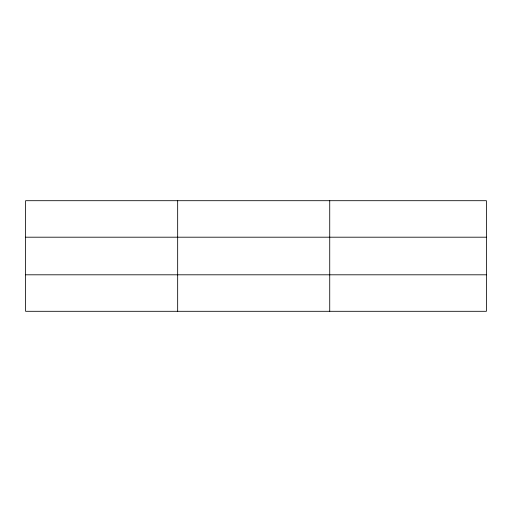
<?xml version="1.0" encoding="UTF-8"?>
<svg xmlns="http://www.w3.org/2000/svg" width="512" height="512" viewBox="0 0 512 512"><rect width="100%" height="100%" fill="white"/><g stroke="black" fill="none" stroke-linecap="round" stroke-linejoin="round"><path stroke-width="0.77" d="M177.664 311.302L177.664 200.698M329.728 311.302L329.728 200.698M486.4 274.803L486.4 311.302L25.6 311.302L25.6 200.698L486.4 200.698L486.4 274.803L25.6 274.803M25.6 237.197L486.4 237.197"/></g></svg>
